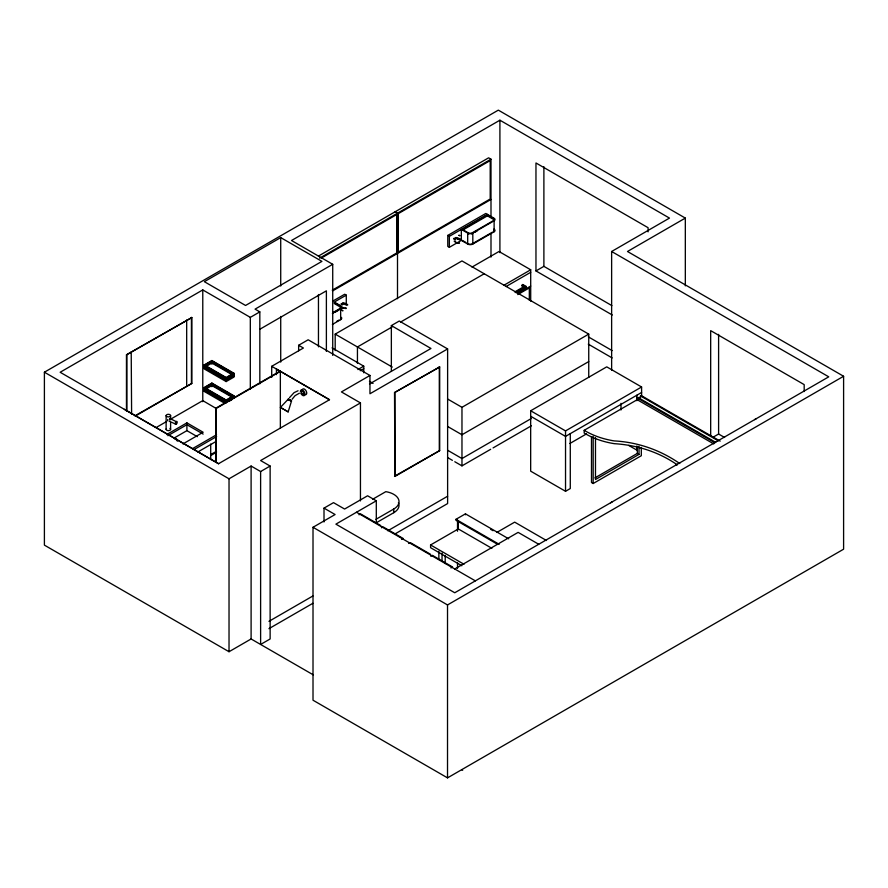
<?xml version="1.0" encoding="UTF-8"?>
<svg xmlns="http://www.w3.org/2000/svg" width="888" height="888" viewBox="0 0 888 888"><rect width="100%" height="100%" fill="white"/><g stroke="black" fill="none" stroke-linecap="round" stroke-linejoin="round"><path stroke-width="1.33" d="M455.577 239.305L453.912 238.883L454.079 238.328L454.012 238.95L454.29 238.25L455.477 238.928L455.1 239.571M283.605 409.257L280.43 407.414L288.156 411.888L291.553 400.91L290.831 400.643M288.167 400.077L288.656 399.234L291.553 400.91M288.323 400.166L288.811 399.323M288.545 400.299L289.044 399.445M289.255 399.733L288.278 399.012L288.744 399.434M290.576 400.499L288.966 399.567M290.409 401.376L290.909 400.521L290.198 400.111M289.466 397.669L294.05 392.663L298.057 390.764M292.063 399.267L295.082 395.648L299.389 393.206M280.43 407.414L288.345 399.056M176.168 421.611L175.169 423.576L176.168 424.309L176.168 421.611L175.169 423.72L176.168 424.309A1.654 0.821 -66.1 0 0 177.178 422.211A1.654 0.821 -66.1 0 0 176.168 421.611L170.307 418.67M333.067 312.509L340.415 308.236A2.942 1.698 0 0 0 340.415 306.171L334.31 302.619L334.31 303.541L340.415 307.093A2.942 1.698 0 0 1 340.925 308.558M493.617 220.513L493.839 220.368A2.398 1.388 0 0 0 493.839 218.67L487.39 214.94L462.315 229.415L462.315 230.325L487.39 215.851L493.839 219.591A2.398 1.388 0 0 1 493.839 221.279L493.617 220.513L472.039 232.945A2.942 1.698 0 0 1 468.464 232.945L462.315 229.415M313.242 674.836L251.104 638.971L229.026 651.725L44.4 545.132L44.4 372.205L498.323 110.134L685.325 218.093L685.325 285.881M280.719 237.596L204.362 281.685L245.565 305.472L321.922 261.383L280.719 237.596L280.719 286.014M259.829 383.816L259.829 311.877L250.316 317.371L202.775 289.921L60.151 372.261L218.626 463.758L124.331 409.313M611.632 370.174L611.632 251.493L669.474 218.093L499.911 120.202L291.519 240.515L332.723 264.302L332.723 355.378M126.462 411.1L126.462 354.834L191.83 317.549L191.83 383.427L135.154 416.15M126.462 354.834L191.83 317.549M318.404 256.099L488.622 157.82L490.997 159.196L490.997 217.294M319.58 258.164L490.997 159.196M321.5 257.964L396.703 214.552L396.703 252.98L332.245 290.198M332.723 264.302L255.067 309.135L259.829 311.877M259.829 329.259L326.384 290.831L326.384 351.404M203.963 365.101L211.888 360.528L234.077 373.337L234.077 374.647L226.151 379.22L203.963 366.411L203.963 365.101L226.151 377.911L234.077 373.337M332.767 290.809L490.997 199.456M226.151 378.821L204.662 366.411L204.662 365.101L211.888 360.928L233.378 373.337L233.378 374.647M203.963 366.411L211.888 361.838L234.077 374.647M204.662 366.411L211.888 362.237L232.179 373.959M203.963 367.621L211.888 363.048L234.077 375.846L234.077 377L226.151 381.574L203.963 368.764L203.963 367.621L226.151 380.43L234.077 375.846M332.822 301.088L344.711 294.228L346.287 295.138L346.287 304.739M135.931 415.24L191.83 383.427M447.774 235.42L485.803 213.464L494.117 218.259A3.097 1.787 0 0 1 494.117 220.779L494.117 231.757L472.816 244.056A3.63 2.098 0 0 1 467.687 244.056L461.338 240.393L449.35 247.308L447.774 246.398L447.774 235.42L449.35 236.33L487.39 214.374M346.287 295.138L334.31 302.053L340.659 305.727A3.63 2.098 0 0 1 340.659 308.68L340.659 319.669L332.367 324.442M332.367 313.464L340.659 308.68M203.963 387.634L211.888 383.061L234.077 395.87L234.077 397.18L226.151 401.753L203.963 388.944L203.963 387.634L226.151 400.444L234.077 395.87M204.662 387.634L211.888 383.461L233.378 395.87L233.378 397.18L226.151 401.343L204.662 388.944L204.662 387.634L226.151 400.033L233.378 395.87M335.431 312.054L338.972 310.012M341.492 308.891L343.889 307.503M461.338 240.393L461.338 229.415L467.687 233.078A3.63 2.098 0 0 0 472.816 233.078L494.117 220.779M474.714 232.334L477.078 230.969M203.963 388.944L211.888 384.371L234.077 397.18M204.662 388.944L211.888 384.77L233.378 397.18M224.986 403.43L203.963 391.297L203.963 390.143L211.888 385.57L234.077 398.379M233.378 373.337L226.151 377.511L204.662 365.101M227.184 378.221L232.345 375.236M336.608 321.434L338.972 320.08M492.429 232.168L472.039 243.923A2.942 1.698 0 0 1 468.464 243.923L468.165 243.767M156.421 427.383L165.934 421.9M169.497 419.835L202.775 400.621L216.173 408.458L216.173 462.437M298.646 350.804L298.646 345.277L308.158 339.782L369.963 375.469L369.963 393.761L447.619 348.929L447.619 503.563L395.005 533.932M271.706 377.378L271.706 366.311L303.407 348.018L298.646 345.277M335.187 350.582L335.187 334.121L461.971 260.928L588.744 334.121L588.744 377.422M166.7 434.543L186.902 422.877L203.152 432.256L182.939 443.922M167.888 435.686L186.902 424.708L203.152 434.088M279.964 371.173L215.773 408.225L215.773 462.204M216.173 408.458L280.353 371.395L280.353 428.149M229.548 400.999L231.812 399.689M173.826 438.206L186.902 430.658L197.347 436.685M472.005 267.077L499.012 251.493L530.702 269.786L530.702 301.176M391.353 371.029L391.353 325.596L399.278 321.023L447.619 348.929M392.13 326.939L357.442 346.964L357.442 363.436M400.499 322.111L484.215 273.77M192.663 448.551L216.539 434.765M194.061 449.572L216.639 436.541M197.924 451.925L215.773 441.614M210.7 454.612L216.528 451.248M357.886 369.563L363.758 366.167L363.758 372.816M503.707 285.381L530.702 269.786M210.7 455.566L216.528 452.203M360.239 370.729L363.758 368.687M506.049 286.535L530.702 272.305M648.085 231.857L648.085 227.705L535.964 162.97L535.964 270.94L543.889 266.356L611.876 305.616M515.118 291.719L524.408 286.358L524.408 287.268L522.033 285.903L522.832 284.526L525.996 286.358L525.996 287.268L516.428 292.796M522.033 285.903L522.832 284.526M369.963 375.469L341.436 391.93L360.45 402.908L360.45 500.899M218.537 463.714L329.548 399.711L271.706 366.311M515.229 292.574L525.996 286.358M517.793 293.506L530.702 286.047M517.76 294.583L529.326 287.901L529.326 300.255M369.519 383.96L430.98 348.473L391.353 325.596M44.4 372.205L229.026 478.799L251.104 466.045L260.617 471.528L270.13 466.045L270.13 638.971L260.617 644.455L260.617 471.528M360.45 402.908L260.617 460.55L270.13 466.045M685.325 218.093L627.483 251.493L843.6 376.268L843.6 549.195L447.519 777.866L313.009 700.21L313.009 527.283L335.098 514.529L324.009 508.125L324.009 521.966M394.527 392.574L439.693 366.955L439.693 450.605L394.927 476.445L394.527 392.574L439.693 366.955M447.552 398.99L461.971 407.315L588.744 334.121M324.009 508.125L333.511 502.641L344.611 509.046L367.588 495.781L376.301 500.81L376.301 522.888M588.744 361.571L461.971 434.765L447.552 426.44M394.527 476.223L439.693 450.605M372.616 499.278L385.814 491.663A18.026 10.401 0 0 1 393.739 509.046L393.739 512.709L375.901 522.999M570.285 433.655L570.285 488.544L565.534 491.286L530.669 471.162L530.669 410.778L606.737 366.855L641.602 386.99L641.602 396.592M376.301 500.81L335.897 524.142L454.745 592.762L828.748 376.834L611.632 251.493M358.952 514.785L360.539 513.875L380.741 525.541M531.335 418.503L461.971 458.552L447.619 450.26M454.789 461.727L461.971 465.867L490.676 449.295M493.062 447.918L531.335 425.818M375.901 519.336L393.739 509.046M381.44 527.772L383.028 526.85L403.23 538.517L401.642 539.438M387.823 530.758L447.619 496.237M530.669 410.778L565.534 430.902L641.602 386.99M641.602 392.474L565.534 436.397L530.669 416.261M713.752 443.911L637.196 399.7L637.196 397.868L637.939 397.436A1.887 1.088 -60 0 0 639.227 397.835A1.887 1.088 -60 0 0 640.514 395.948L641.225 395.549L720.179 441.125M677.355 464.89C658.641 451.837 636.885 445.055 614.219 443.667C603.629 441.947 593.395 438.605 584.171 433.055L584.171 430.314L640.215 397.957M569.885 443.489L586.524 433.877M268.942 621.356L312.909 595.97M408.68 543.489L410.256 542.579L430.469 554.245M497.857 544.455L455.933 520.257L455.933 519.336L465.445 513.852L508.691 538.816M268.942 628.671L312.909 603.285M461.838 565.745L430.58 547.707L430.58 544.955L458.308 528.948L491.874 548.318M430.769 556.243L432.345 555.333L452.558 566.999L450.971 567.909M496.836 532.434L514.674 522.144L546.497 540.514M594.982 477.866L637.318 453.424L639.005 454.39L639.005 446.287M639.005 454.39L595.482 479.52L595.482 437.662M591.497 436.841L591.497 482.539L593.173 483.516L641.314 455.722L641.314 447.419M454.745 568.975L518.137 532.378L538.739 544.266M712.942 437.285L718.603 434.021L724.597 437.484M313.009 527.283L447.519 604.939L843.6 376.268M170.318 418.659L170.962 419.602M303.507 394.483L302.32 393.795M169.175 421.212L176.168 424.309M584.171 430.314C593.395 435.864 603.629 439.205 614.219 440.914C637.884 442.18 660.284 450.005 679.742 463.525M535.964 270.94L612.298 315.007M462.315 240.393L465.823 242.413M756.221 418.703L754.634 419.624M395.116 211.81L397.502 213.176L397.502 298.723M522.033 284.981L525.996 287.268M588.278 336.818L612.154 350.605M588.278 344.144L612.154 357.931M640.514 395.948L718.281 440.848M637.939 397.436L715.706 442.335M637.196 397.868L714.951 442.768M677.322 464.258L675.746 465.168M628.704 445.421L636.84 450.116L636.84 445.998M342.824 304.184L341.258 303.829L342.546 304.895M335.187 334.121L392.285 367.077M612.154 501.887L610.567 502.797M332.068 347.874L363.758 366.167M369.452 381.352L373.06 383.427M447.619 457.586L452.403 460.35M329.393 399.711L276.468 369.064L276.39 374.625M186.68 320.069L186.68 385.936M490.676 529.337L493.073 530.713M455.933 519.336L499.189 544.311M203.963 390.143L226.151 402.952M131.213 352.092L131.613 414.074M430.58 544.955L464.002 564.257M356.488 512.243L475.346 580.863M461.682 769.685L462.67 770.262M284.97 410.034L288.156 411.888M804.184 391.53L804.184 384.615L710.678 330.636L710.678 435.83M718.603 334.365L718.603 434.021M637.318 446.664L637.318 453.424M636.84 395.227L636.84 400.71M621.001 403.352L621.001 409.99M593.173 436.43L593.173 483.516M565.534 430.902L565.534 491.286M543.889 166.7L543.889 266.356M499.911 120.202L499.911 252.68M493.617 218.526L493.617 219.447M490.997 233.766L490.997 257.098M487.39 214.94L487.39 215.851M472.816 233.078L472.816 244.056M467.687 233.078L467.687 244.056M465.445 513.852L465.445 514.763M461.971 407.315L461.971 465.867M458.308 521.622L458.308 528.948M457.52 520.257L457.52 531.235M457.52 562.803L457.52 568.287M449.35 236.33L449.35 247.308M447.519 604.939L447.519 777.866M445.199 555.355L445.199 563.591M442.035 553.069L442.035 561.305M439.294 366.733L439.294 450.371M438.861 551.237L438.861 559.473M394.927 392.807L394.927 476.445M340.148 305.994L340.148 306.915M340.148 308.414L340.415 309.157A2.942 1.698 0 0 0 340.637 308.969M318.459 294.516L318.459 346.831M280.719 316.45L280.719 362.104M251.104 466.045L251.104 638.971M250.316 317.371L250.316 389.133M229.026 478.799L229.026 651.725M226.151 377.911L226.151 379.22M226.151 380.43L226.151 381.574M226.151 400.444L226.151 401.753M211.888 360.528L211.888 362.237M211.888 363.048L211.888 364.191M211.888 383.061L211.888 384.77M211.888 385.57L211.888 386.713M210.7 444.033L210.7 459.551M202.775 289.921L202.775 401.698M191.431 317.316L191.431 383.194M186.902 422.877L186.902 430.658M170.607 415.606A2.242 1.299 0 0 1 167.244 416.727A2.242 1.299 0 0 1 167.244 414.485A2.242 1.299 0 0 1 170.607 415.606L170.607 419.724M170.607 422.477L170.607 429.337M166.123 415.606L166.123 429.337M126.851 355.056L126.851 411.333M398.423 502.697A18.026 10.401 0 0 1 393.739 512.709M170.041 418.526A1.654 0.821 -66.1 0 1 170.141 419.48M174.559 438.85A2.242 1.299 0 0 1 176.912 439.316A2.242 1.299 0 0 1 177.078 440.748M176.257 439.893A2.242 1.299 0 0 1 176.723 440.104M177.078 440.37A2.242 1.299 0 0 1 177.378 441.014M167.688 420.857A1.665 0.833 -66.1 0 1 167.799 419.425M169.952 428.416A2.242 1.299 0 0 1 170.085 430.169A2.242 1.299 0 0 1 167.077 430.391A2.242 1.299 0 0 1 166.422 428.682M302.497 389.31A3.219 1.865 60 0 1 306.271 391.208A3.219 1.865 60 0 1 305.05 394.649M302.186 390.454A3.219 1.865 60 0 1 302.264 389.821M300.399 391.486A3.219 1.865 60 0 1 303.463 390.776A3.219 1.865 60 0 1 304.429 395.493A3.219 1.865 60 0 1 300.71 392.973M301.498 392.108A1.676 0.966 60 0 1 303.086 391.741A1.676 0.966 60 0 1 303.596 394.205A1.676 0.966 60 0 1 301.654 392.885M494.117 229.237A3.097 1.787 0 0 1 494.117 231.757M459.185 242.768A2.797 0.566 21.6 0 1 458.019 243.146A2.797 0.566 21.6 0 1 454.512 241.558A2.797 0.566 21.6 0 1 455.666 241.17M472.039 233.855A2.942 1.698 0 0 1 471.728 233.977M468.786 233.977A2.942 1.698 0 0 1 468.464 233.855M494.15 229.049A2.398 1.388 0 0 1 494.15 230.114M494.15 229.97A2.398 1.388 0 0 1 494.15 231.035M341.436 317.382A3.63 2.098 0 0 1 340.659 319.669M341.003 318.404A2.942 1.698 0 0 1 340.637 319.036M345.698 307.703A2.797 0.566 21.6 0 1 344.611 308.269A2.797 0.566 21.6 0 1 341.136 306.36M341.769 303.696L341.358 304.207L341.769 303.696M457.686 238.506L458.719 238.939L457.731 238.484M458.952 235.309L459.984 235.742L458.996 235.298M341.969 310.345L343.001 310.778L342.013 310.334M490.209 160.573L398.29 213.631L398.29 252.059L490.209 199.001L490.209 160.573M456.254 238.395A2.797 0.566 21.6 0 0 460.683 239.838A2.797 0.566 21.6 0 0 457.675 237.917A2.797 0.566 21.6 0 0 456.254 238.395M343.156 303.596A2.797 0.566 21.6 0 0 347.585 305.05A2.797 0.566 21.6 0 0 344.566 303.13A2.797 0.566 21.6 0 0 343.156 303.596"/></g></svg>
